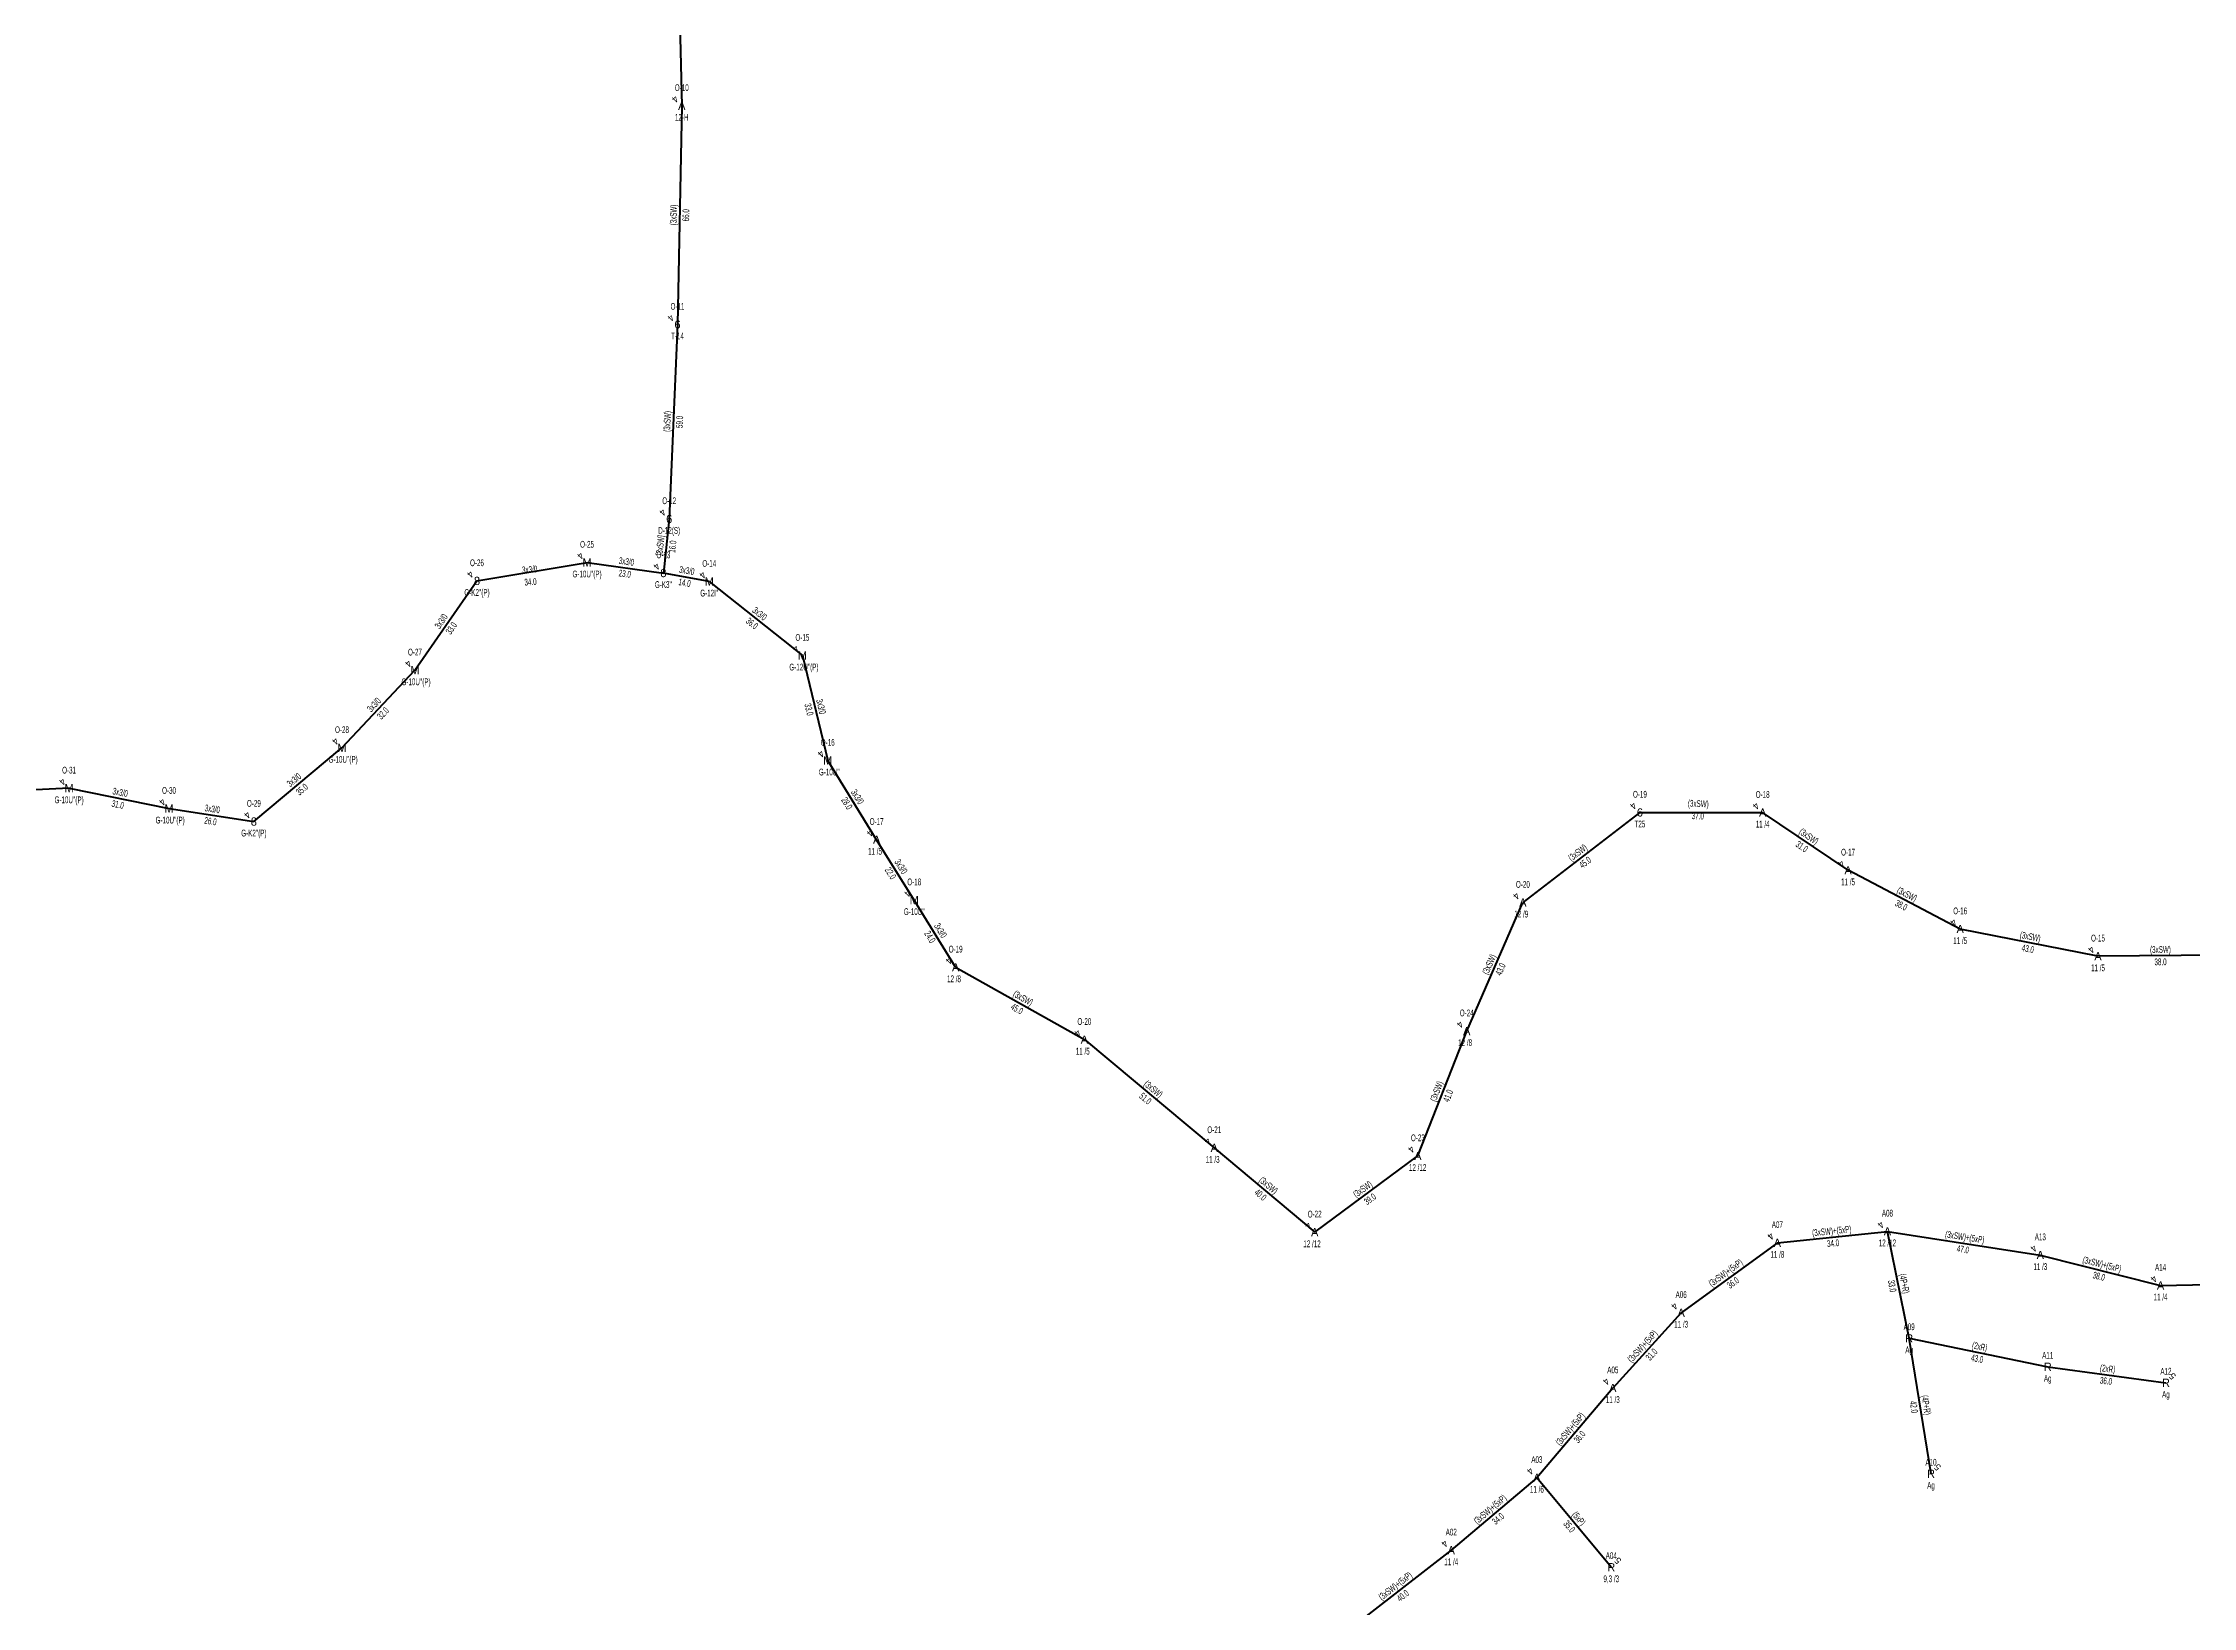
# Model space of a CAD drawing. Header units: millimetres. Extents: x 533588 to 538589, y 4082985 to 4086946.
# Drawn here: x 536031 to 536682, y 4085501 to 4085975 of the extents above; entities that cross this region are included whole.
import ezdxf
from ezdxf.enums import TextEntityAlignment as Align

# ---------------------------------------------------------------- set-up
doc = ezdxf.new("R2010")
doc.units = ezdxf.units.MM
for name, color, linetype, lineweight in [('DIREK_AG_MEVCUT', 120, 'Continuous', 25), ('DIREK_ENH_MEVCUT', 6, 'Continuous', 25), ('DIREK_OG_MEVCUT', 16, 'Continuous', 25), ('DIREK_OG_YENI', 10, 'Continuous', 25), ('HAT_AG_HAVAI_MEVCUT', 126, 'Continuous', 50), ('HAT_OG_HAVAI_BYSK', 1, 'Continuous', 70), ('HAT_OG_HAVAI_MEVCUT', 48, 'Continuous', 70), ('HAT_OG_HAVAI_YENI', 1, 'Continuous', 70)]:
    doc.layers.add(name, color=color, linetype=linetype, lineweight=lineweight)
doc.styles.add('Direk', font='B_CAD')
doc.styles.get("Standard").update_dxf_attribs({"font": 'Arial'})

msp = doc.modelspace()

# ---------------------------------------------------------------- linework, layer by layer
at = {"layer": 'HAT_AG_HAVAI_MEVCUT'}
for p, q in [((536596.225229, 4085582.219945), (536589.643144, 4085614.646161)), ((536602.847237, 4085541.164177), (536596.225229, 4085582.219945)), ((536596.225229, 4085582.219945), (536638.228719, 4085573.585018)), ((536638.228719, 4085573.585018), (536674.056687, 4085568.747369)), ((536505.934771, 4085512.833558), (536483.39075, 4085539.964249))]:
    msp.add_line(p, q, dxfattribs=at)
at = {"layer": 'HAT_OG_HAVAI_BYSK'}
msp.add_line((536220.407, 4085830.582), (536218.637, 4085814.181), dxfattribs=at)
at = {"layer": 'HAT_OG_HAVAI_MEVCUT'}
for p, q in [((536222.601118, 4086023.603894), (536224.213137, 4085955.798215)), ((536224.213137, 4085955.798215), (536222.917452, 4085889.514483)), ((536222.917452, 4085889.514483), (536220.407, 4085830.582)), ((536514.622927, 4085741.614072), (536479.148, 4085714.296)), ((536514.622927, 4085741.614072), (536551.822403, 4085741.565577)), ((536577.705445, 4085724.066719), (536551.822403, 4085741.565577)), ((536611.69339, 4085706.276945), (536577.705445, 4085724.066719)), ((536462.131, 4085675.346), (536479.148, 4085714.296)), ((536653.459962, 4085698.016861), (536611.69339, 4085706.276945)), ((536691.34379, 4085698.382781), (536653.459962, 4085698.016861)), ((536307.219, 4085694.674), (536346.24, 4085672.744)), ((536346.24, 4085672.744), (536385.613, 4085639.938)), ((536447.325, 4085637.491), (536462.131, 4085675.346)), ((536385.613, 4085639.938), (536416.044, 4085614.369)), ((536416.044, 4085614.369), (536447.325, 4085637.491)), ((536556.275974, 4085611.16549), (536589.643144, 4085614.646161)), ((536589.643144, 4085614.646161), (536635.981771, 4085607.471407)), ((536556.275974, 4085611.16549), (536527.117951, 4085589.978445)), ((536635.981771, 4085607.471407), (536672.428202, 4085598.236521)), ((536672.428202, 4085598.236521), (536712.03144, 4085599.033456)), ((536527.117951, 4085589.978445), (536506.400843, 4085567.152409)), ((536506.400843, 4085567.152409), (536483.39075, 4085539.964249)), ((536483.39075, 4085539.964249), (536457.438185, 4085517.98457)), ((536457.438185, 4085517.98457), (536425.771, 4085493.415))]:
    msp.add_line(p, q, dxfattribs=at)
at = {"layer": 'HAT_OG_HAVAI_YENI'}
for p, q in [((536162.144, 4085811.785), (536195.503, 4085817.386)), ((536195.503, 4085817.386), (536218.637, 4085814.181)), ((536143.337, 4085784.709), (536162.144, 4085811.785)), ((536232.555, 4085811.597), (536218.637, 4085814.181)), ((536232.555, 4085811.597), (536260.772, 4085789.17)), ((536260.772, 4085789.17), (536268.449, 4085757.346)), ((536121.228, 4085761.197), (536143.337, 4085784.709)), ((536094.522, 4085738.855), (536121.228, 4085761.197)), ((536283.281, 4085733.351), (536268.449, 4085757.346)), ((536038.513, 4085748.935), (536004.334, 4085747.232)), ((536038.513, 4085748.935), (536068.803, 4085742.788)), ((536068.803, 4085742.788), (536094.522, 4085738.855)), ((536294.672986, 4085715.055643), (536283.281, 4085733.351)), ((536307.219, 4085694.674), (536294.672986, 4085715.055643))]:
    msp.add_line(p, q, dxfattribs=at)

# ---------------------------------------------------------------- texts
at = {"layer": 'DIREK_AG_MEVCUT', "width": 0.53}
for s, p in [('A09', (536596.225229, 4085585.719945)), ('Ag', (536596.225229, 4085578.719945)), ('A11', (536638.228719, 4085577.085018)), ('A12', (536674.056687, 4085572.247369)), ('Ag', (536638.228719, 4085570.085018)), ('Ag', (536674.056687, 4085565.247369)), ('A10', (536602.847237, 4085544.664177)), ('Ag', (536602.847237, 4085537.664177)), ('A04', (536505.934771, 4085516.333558)), ('9,3 /3', (536505.934771, 4085509.333558))]:
    msp.add_text(s, height=2.05, dxfattribs=at).set_placement(p, align=Align.MIDDLE_CENTER)
at = {"layer": 'DIREK_AG_MEVCUT', "style": 'Direk'}
for p in [(536596.225229, 4085582.219945), (536638.228719, 4085573.585018), (536674.056687, 4085568.747369), (536602.847237, 4085541.164177), (536505.934771, 4085512.833558)]:
    msp.add_text('R', height=2.5, dxfattribs=at).set_placement(p, align=Align.MIDDLE_CENTER)
at = {"layer": 'DIREK_AG_MEVCUT', "color": 32, "style": 'Direk'}
for p in [(536676.036586, 4085570.727268), (536604.827136, 4085543.144076), (536507.91467, 4085514.813457)]:
    msp.add_text('5', height=2, rotation=495.000001, dxfattribs=at).set_placement(p, align=Align.MIDDLE_CENTER)
at = {"layer": 'DIREK_ENH_MEVCUT', "color": 32, "style": 'Direk'}
for p in [(536222.233238, 4085957.778114), (536220.937553, 4085891.494382), (536218.427101, 4085832.561899), (536549.842504, 4085743.545476), (536575.725546, 4085726.046618), (536609.713491, 4085708.256844), (536651.480063, 4085699.996759)]:
    msp.add_text('4', height=2, rotation=225.000001, dxfattribs=at).set_placement(p, align=Align.MIDDLE_CENTER)
at = {"layer": 'DIREK_ENH_MEVCUT', "width": 0.53}
for s, p in [('O-10', (536224.213137, 4085961.298215)), ('12-H', (536224.213137, 4085952.298215)), ('O-11', (536222.917452, 4085895.014483)), ('T-14', (536222.917452, 4085886.014483)), ('O-12', (536220.407, 4085836.082)), ('D-12(S)', (536220.407, 4085827.082)), ('O-18', (536551.822403, 4085747.065577)), ('11 /4', (536551.822403, 4085738.065577)), ('O-17', (536577.705445, 4085729.566719)), ('11 /5', (536577.705445, 4085720.566719)), ('O-16', (536611.69339, 4085711.776945)), ('11 /5', (536611.69339, 4085702.776945)), ('O-15', (536653.459962, 4085703.516861)), ('11 /5', (536653.459962, 4085694.516861))]:
    msp.add_text(s, height=2.05, dxfattribs=at).set_placement(p, align=Align.MIDDLE_CENTER)
at = {"layer": 'DIREK_ENH_MEVCUT', "style": 'Direk'}
for s, p in [('A', (536224.213137, 4085955.798215)), ('6', (536222.917452, 4085889.514483)), ('6', (536220.407, 4085830.582)), ('A', (536551.822403, 4085741.565577)), ('A', (536577.705445, 4085724.066719)), ('A', (536611.69339, 4085706.276945)), ('A', (536653.459962, 4085698.016861))]:
    msp.add_text(s, height=2.5, dxfattribs=at).set_placement(p, align=Align.MIDDLE_CENTER)
at = {"layer": 'DIREK_OG_MEVCUT', "color": 32, "style": 'Direk'}
for p in [(536512.643028, 4085743.593971), (536281.301101, 4085735.330899), (536477.168101, 4085716.275899), (536305.239101, 4085696.653899), (536460.151101, 4085677.325899), (536344.260101, 4085674.723899), (536383.633101, 4085641.917899), (536445.345101, 4085639.470899), (536414.064101, 4085616.348899), (536554.296075, 4085613.145389), (536587.663245, 4085616.62606), (536634.001872, 4085609.451306), (536670.448303, 4085600.21642), (536525.138052, 4085591.958344), (536504.420944, 4085569.132308), (536481.410851, 4085541.944148), (536455.458286, 4085519.964469)]:
    msp.add_text('4', height=2, rotation=225.000001, dxfattribs=at).set_placement(p, align=Align.MIDDLE_CENTER)
at = {"layer": 'DIREK_OG_MEVCUT', "width": 0.53}
for s, p in [('O-19', (536514.622927, 4085747.114072)), ('O-17', (536283.281, 4085738.851)), ('T25', (536514.622927, 4085738.114072)), ('11 /5', (536282.781078, 4085729.851)), ('O-20', (536479.148, 4085719.796)), ('12 /9', (536478.648078, 4085710.796)), ('O-19', (536307.219, 4085700.174)), ('12 /8', (536306.719078, 4085691.174)), ('O-20', (536346.24, 4085678.244)), ('O-24', (536462.131, 4085680.846)), ('12 /8', (536461.631078, 4085671.846)), ('11 /5', (536345.740078, 4085669.244)), ('O-21', (536385.613, 4085645.438)), ('O-23', (536447.325, 4085642.991)), ('11 /3', (536385.113078, 4085636.438)), ('12 /12', (536447.247163, 4085633.991)), ('O-22', (536416.044, 4085619.869)), ('A08', (536589.643144, 4085620.146161)), ('A07', (536556.275974, 4085616.66549)), ('12 /12', (536589.643144, 4085611.146161)), ('A13', (536635.981771, 4085612.971407)), ('12 /12', (536415.227641, 4085610.869)), ('11 /8', (536556.275974, 4085607.66549)), ('11 /3', (536635.981771, 4085603.971407)), ('A14', (536672.428202, 4085603.736521)), ('A06', (536527.117951, 4085595.478445)), ('11 /4', (536672.428202, 4085594.736521)), ('11 /3', (536527.117951, 4085586.478445)), ('A05', (536506.400843, 4085572.652409)), ('11 /3', (536506.400843, 4085563.652409)), ('A03', (536483.39075, 4085545.464249)), ('11 /6', (536483.39075, 4085536.464249)), ('A02', (536457.438185, 4085523.48457)), ('11 /4', (536457.438185, 4085514.48457))]:
    msp.add_text(s, height=2.05, dxfattribs=at).set_placement(p, align=Align.MIDDLE_CENTER)
at = {"layer": 'DIREK_OG_MEVCUT', "style": 'Direk'}
for s, p in [('6', (536514.622927, 4085741.614072)), ('A', (536283.281, 4085733.351)), ('A', (536479.148, 4085714.296)), ('A', (536307.219, 4085694.674)), ('A', (536346.24, 4085672.744)), ('A', (536462.131, 4085675.346)), ('A', (536385.613, 4085639.938)), ('A', (536447.325, 4085637.491)), ('A', (536416.044, 4085614.369)), ('A', (536556.275974, 4085611.16549)), ('A', (536589.643144, 4085614.646161)), ('A', (536635.981771, 4085607.471407)), ('A', (536672.428202, 4085598.236521)), ('A', (536527.117951, 4085589.978445)), ('A', (536506.400843, 4085567.152409)), ('A', (536483.39075, 4085539.964249)), ('A', (536457.438185, 4085517.98457))]:
    msp.add_text(s, height=2.5, dxfattribs=at).set_placement(p, align=Align.MIDDLE_CENTER)
at = {"layer": 'DIREK_OG_YENI', "width": 0.53}
for s, p in [('O-25', (536195.503, 4085822.886)), ('O-13', (536218.637, 4085819.681)), ('O-26', (536162.144, 4085817.285)), ("G-10U''(P)", (536195.503, 4085813.886)), ('O-14', (536232.555, 4085817.097)), ("G-K2''(P)", (536162.144, 4085808.285)), ("G-K3''", (536218.637, 4085810.681)), ("G-12I''", (536232.555, 4085808.097)), ('O-15', (536260.772, 4085794.67)), ('O-27', (536143.337, 4085790.209)), ("G-10U''(P)", (536143.67421, 4085781.209)), ("G-12U''(P)", (536261.235971, 4085785.67)), ('O-28', (536121.228, 4085766.697)), ('O-16', (536268.449, 4085762.846)), ("G-10U''(P)", (536121.56521, 4085757.697)), ('O-31', (536038.513, 4085754.435)), ('O-30', (536068.803, 4085748.288)), ("G-10U''", (536268.912971, 4085753.846)), ("G-10U''(P)", (536038.513, 4085745.435)), ('O-29', (536094.522, 4085744.355)), ("G-10U''(P)", (536069.14021, 4085739.288)), ("G-K2''(P)", (536094.522, 4085735.355)), ('O-18', (536294.672986, 4085720.555643)), ("G-10U''", (536294.672986, 4085711.555643))]:
    msp.add_text(s, height=2.05, dxfattribs=at).set_placement(p, align=Align.MIDDLE_CENTER)
at = {"layer": 'DIREK_OG_YENI', "color": 32, "style": 'Direk'}
for p in [(536160.164101, 4085813.764899), (536193.523101, 4085819.365899), (536216.657101, 4085816.160899), (536230.575101, 4085813.576899), (536258.792101, 4085791.149899), (536141.357101, 4085786.688899), (536119.248101, 4085763.176899), (536266.469101, 4085759.325899), (536036.533101, 4085750.914899), (536066.823101, 4085744.767899), (536092.542101, 4085740.834899), (536292.693087, 4085717.035542)]:
    msp.add_text('4', height=2, rotation=225.000001, dxfattribs=at).set_placement(p, align=Align.MIDDLE_CENTER)
at = {"layer": 'DIREK_OG_YENI', "style": 'Direk'}
for s, p in [('M', (536195.503, 4085817.386)), ('8', (536218.637, 4085814.181)), ('8', (536162.144, 4085811.785)), ('M', (536232.555, 4085811.597)), ('M', (536260.772, 4085789.17)), ('M', (536143.337, 4085784.709)), ('M', (536121.228, 4085761.197)), ('M', (536268.449, 4085757.346)), ('M', (536038.513, 4085748.935)), ('M', (536068.803, 4085742.788)), ('8', (536094.522, 4085738.855)), ('M', (536294.672986, 4085715.055643))]:
    msp.add_text(s, height=2.5, dxfattribs=at).set_placement(p, align=Align.MIDDLE_CENTER)
at = {"layer": 'HAT_AG_HAVAI_MEVCUT', "lineweight": 30, "width": 0.53}
for s, rotation, p in [('33.0', 281.474372, (536592.101175, 4085598.263962)), ('43.0', 348.383184, (536617.055814, 4085577.069893)), ('36.0', 352.310181, (536656.028965, 4085570.323838)), ('42.0', 279.162497, (536598.697079, 4085561.556711)), ('35.0', 309.724604, (536494.009004, 4085525.85567))]:
    msp.add_text(s, height=2.05, rotation=rotation, dxfattribs=at).set_placement(p, align=Align.TOP_CENTER)
for s, rotation, p in [('(4P+R)', 281.474372, (536593.767199, 4085598.602143)), ('(2xR)', 348.383184, (536617.398135, 4085578.73507)), ('(2xR)', 352.310181, (536656.256442, 4085572.00855)), ('(4P+R)', 279.162497, (536600.375388, 4085561.82741)), ('(5xP)', 309.724604, (536495.316517, 4085526.942137))]:
    msp.add_text(s, height=2.05, rotation=rotation, dxfattribs=at).set_placement(p, align=Align.CENTER)
at = {"layer": 'HAT_OG_HAVAI_BYSK', "lineweight": 30, "width": 0.53}
msp.add_text('[3xSW]', height=2.05, rotation=83.840985, dxfattribs=at).set_placement((536218.676979, 4085822.472669), align=Align.CENTER)
msp.add_text('16.0', height=2.05, rotation=83.840985, dxfattribs=at).set_placement((536220.367166, 4085822.290279), align=Align.TOP_CENTER)
at = {"layer": 'HAT_OG_HAVAI_MEVCUT', "lineweight": 30, "width": 0.53}
for s, rotation, p in [('(3xSW)', 448.88015, (536222.715457, 4085922.672961, 268111.458726)), ('(3xSW)', 447.560744, (536220.812996, 4085860.084418, 268110.2035)), ('(3xSW)', 357.503312, (536532.274718, 4085743.268722, 268256.32649)), ('(3xSW)', 325.938389, (536565.239995, 4085733.520319, 268275.911201)), ('(3xSW)', 397.59926, (536496.367049, 4085728.628358)), ('(3xSW)', 332.3718, (536595.09359, 4085715.924912, 268288.852723)), ('(3xSW)', 348.813094, (536632.741585, 4085702.980753, 268305.846695)), ('(3xSW)', 66.399441, (536469.860881, 4085695.161113)), ('(3xSW)', 360.553404, (536672.393667, 4085699.049781, 268326.729981)), ('(3xSW)', 330.663606, (536327.145817, 4085684.450022)), ('(3xSW)', 320.199163, (536366.470785, 4085656.994147)), ('(3xSW)', 68.637562, (536453.936302, 4085656.728072)), ('(3xSW)', 319.960936, (536401.375195, 4085627.804462)), ('(3xSW)', 36.4708, (536431.178865, 4085626.613504)), ('(3xSW)+(5xP)', 5.955227, (536572.87137, 4085613.751238)), ('(3xSW)+(5xP)', 351.198606, (536612.942516, 4085611.898775)), ('(3xSW)+(5xP)', 345.781501, (536654.413764, 4085603.677925)), ('(3xSW)+(5xP)', 396.003217, (536541.197306, 4085601.259604)), ('(3xSW)+(5xP)', 407.772842, (536516.129983, 4085579.136688)), ('(3xSW)+(5xP)', 409.757838, (536494.246974, 4085554.107446)), ('(3xSW)+(5xP)', 400.261844, (536469.865128, 4085529.623044)), ('(3xSW)+(5xP)', 397.807336, (536441.083554, 4085506.371109))]:
    msp.add_text(s, height=2.05, rotation=rotation, dxfattribs=at).set_placement(p, align=Align.CENTER)
for s, rotation, p in [('66.0', 448.88015, (536224.415132, 4085922.639737, 268111.458726)), ('59.0', 447.560744, (536222.511456, 4085860.012065, 268110.2035)), ('37.0', 357.503312, (536532.200663, 4085741.570336, 268256.32649)), ('31.0', 325.938389, (536564.287852, 4085732.111978, 268275.911201)), ('45.0', 397.59926, (536497.404278, 4085727.281452)), ('38.0', 332.3718, (536594.305245, 4085714.418753, 268288.852723)), ('43.0', 348.813094, (536632.411768, 4085701.313053, 268305.846695)), ('38.0', 360.553404, (536672.410086, 4085697.34986, 268326.729981)), ('43.0', 66.399441, (536471.418691, 4085694.480504)), ('45.0', 330.663606, (536326.312926, 4085682.968033)), ('51.0', 320.199163, (536365.382579, 4085655.68808)), ('41.0', 68.637562, (536455.519503, 4085656.108819)), ('40.0', 319.960936, (536400.281569, 4085626.502931)), ('39.0', 36.4708, (536432.189367, 4085625.246432)), ('34.0', 5.955227, (536573.047747, 4085612.060413)), ('47.0', 351.198606, (536612.682399, 4085610.218793)), ('36.0', 396.003217, (536542.196618, 4085599.884331)), ('38.0', 345.781501, (536653.996209, 4085602.030003)), ('31.0', 407.772842, (536517.38881, 4085577.994166)), ('36.0', 409.757838, (536495.544619, 4085553.009213)), ('34.0', 400.261844, (536470.963807, 4085528.325776)), ('40.0', 397.807336, (536442.125668, 4085505.027979))]:
    msp.add_text(s, height=2.05, rotation=rotation, dxfattribs=at).set_placement(p, align=Align.TOP_CENTER)
at = {"layer": 'HAT_OG_HAVAI_YENI', "lineweight": 30, "width": 0.53}
for rotation, p in [(3.903466, (536178.178201, 4085814.227816)), (352.382627, (536207.313604, 4085816.664223)), (349.741072, (536225.557648, 4085813.915909)), (55.481044, (536152.121854, 4085798.982767)), (321.521711, (536247.192208, 4085801.048555)), (46.762445, (536131.66328, 4085773.535557)), (283.563559, (536265.436613, 4085773.457036)), (348.527884, (536053.827149, 4085746.694438)), (39.91565, (536107.329864, 4085750.678098)), (351.305941, (536081.791019, 4085741.661642)), (301.721135, (536276.588079, 4085745.795089)), (302.369468, (536289.801592, 4085724.651746)), (301.194129, (536301.779775, 4085705.298424))]:
    msp.add_text('3x3/0', height=2.05, rotation=rotation, dxfattribs=at).set_placement(p, align=Align.CENTER)
for s, rotation, p in [('23.0', 352.382627, (536207.088257, 4085814.979225)), ('34.0', 3.903466, (536178.29393, 4085812.53176)), ('14.0', 349.741072, (536225.254884, 4085812.243087)), ('33.0', 55.481044, (536153.52255, 4085798.019413)), ('36.0', 321.521711, (536246.134437, 4085799.71772)), ('32.0', 46.762445, (536132.901763, 4085772.371015)), ('33.0', 283.563559, (536263.784025, 4085773.058345)), ('35.0', 39.91565, (536108.420684, 4085749.374215)), ('31.0', 348.527884, (536053.489034, 4085745.028401)), ('28.0', 301.721135, (536275.14203, 4085744.901254)), ('26.0', 351.305941, (536081.53405, 4085739.981176)), ('22.0', 302.369468, (536288.365749, 4085723.741605)), ('24.0', 301.194129, (536300.325566, 4085704.417927))]:
    msp.add_text(s, height=2.05, rotation=rotation, dxfattribs=at).set_placement(p, align=Align.TOP_CENTER)

doc.saveas('drawing.dxf')
